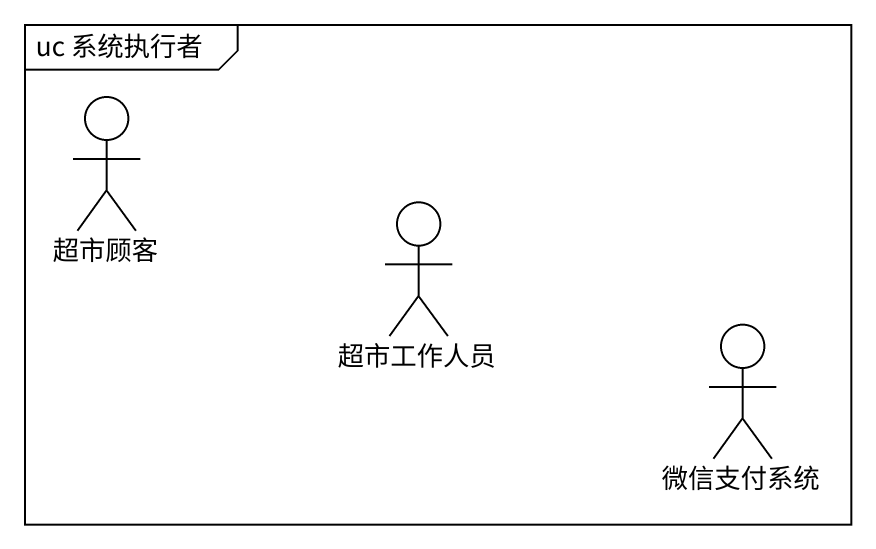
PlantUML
@startuml
mainframe uc 系统执行者
actor 超市顾客
actor 超市工作人员
actor 微信支付系统
@enduml
